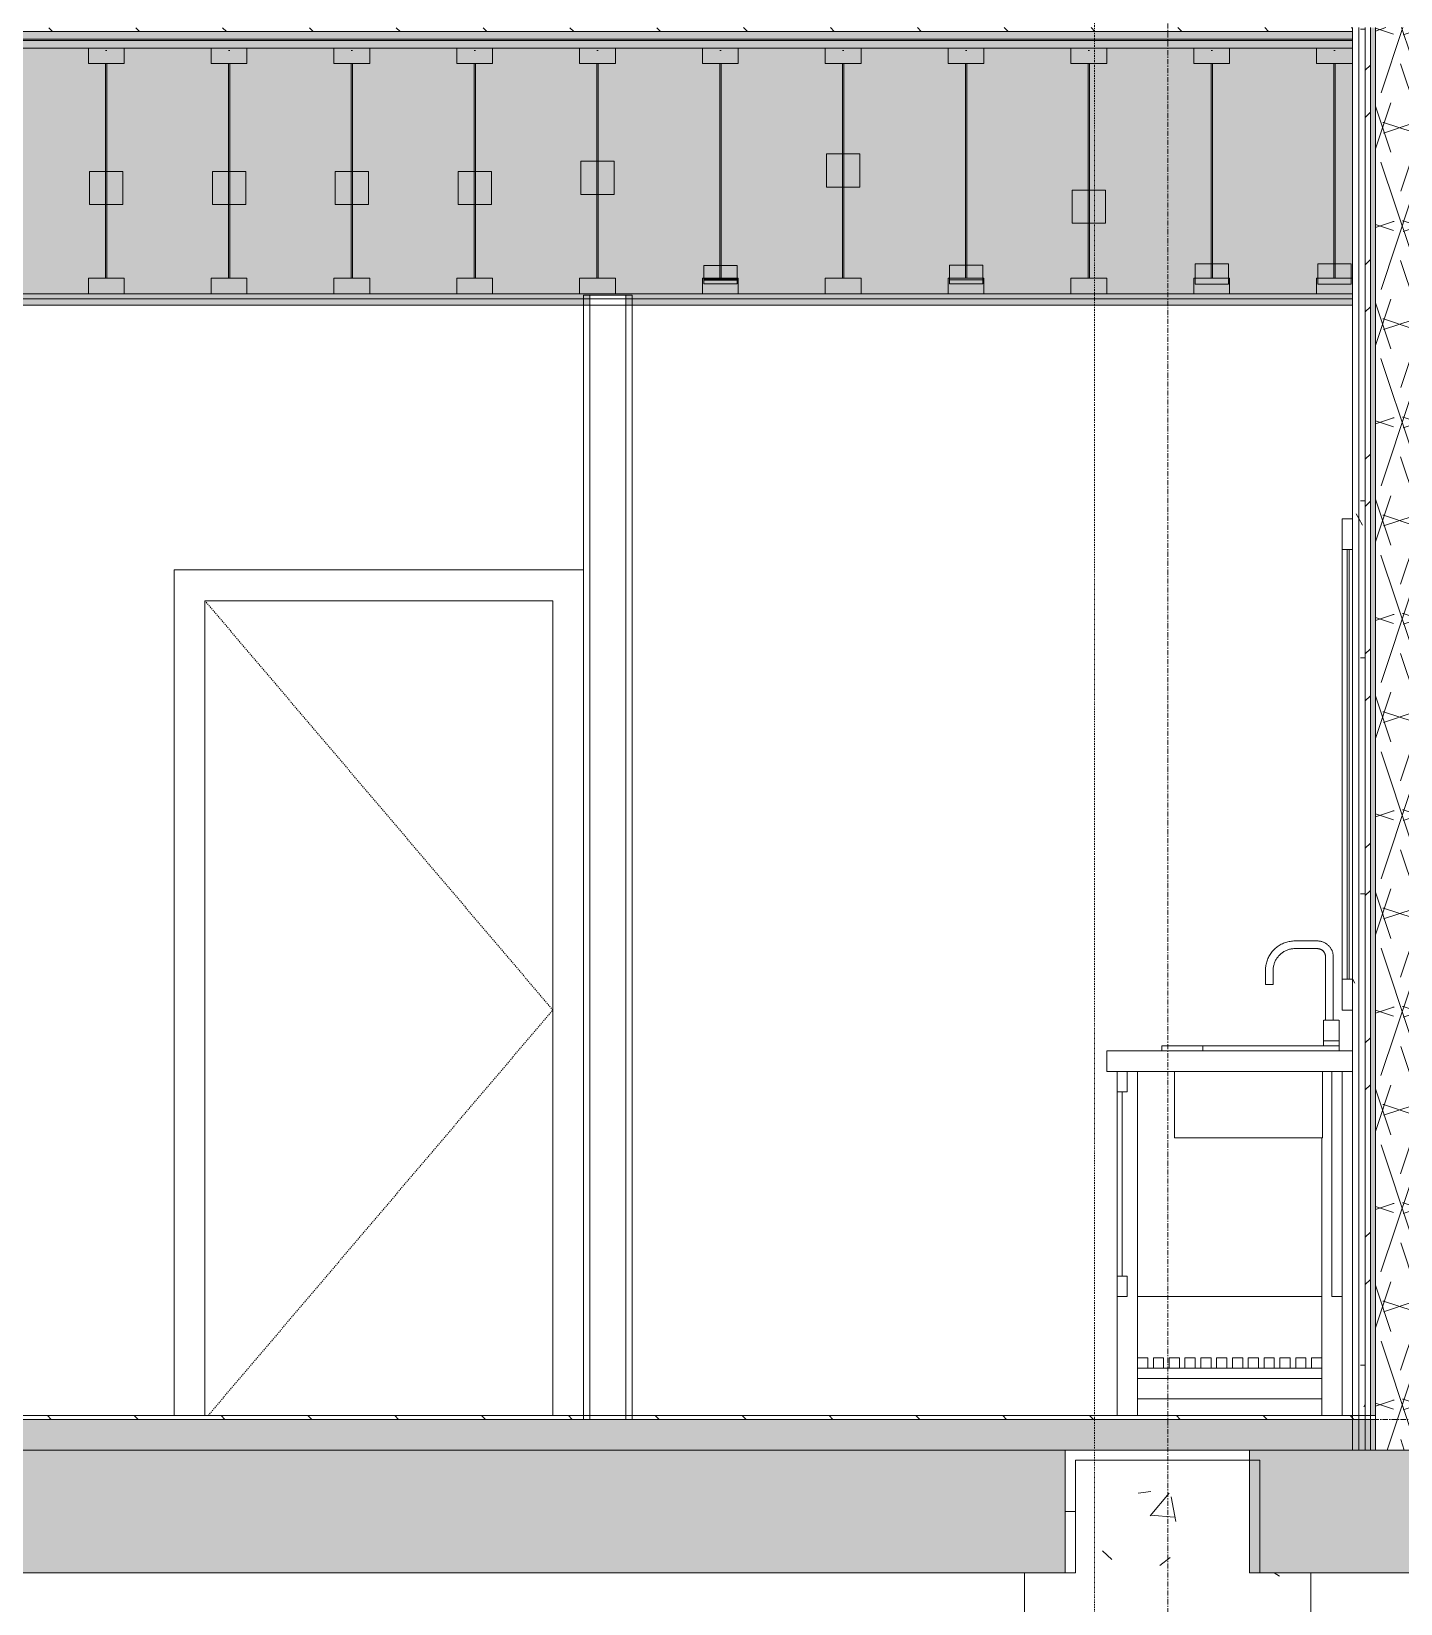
# Model space of a CAD drawing. Header units: inches. Extents: x 9661 to 16490, y -393 to 647.
# Drawn here: x 13349.4 to 13483.1, y -18 to 135.6 of the extents above; entities that cross this region are included whole.
import ezdxf

# ---------------------------------------------------------------- set-up
doc = ezdxf.new("R2010")
doc.units = ezdxf.units.IN
doc.header["$MEASUREMENT"] = 0
for name, pattern in [('Dash 1_16_', [0.125, 0.0625, -0.0625]), ('Dash Dot 3_16_', [0.3125, 0.1875, -0.0625, 0, -0.0625]), ('Grid Line 1_2_', [0.875, 0.5, -0.125, 0.125, -0.125])]:
    doc.linetypes.add(name, pattern=pattern)
for name, color, linetype, lineweight in [('0-3', 55, 'Continuous', 9), ('0-4', 90, 'Continuous', 5), ('0-5', 213, 'Continuous', 70), ('A-ANNO-SYMB-1', 150, 'Dash Dot 3_16_', 9), ('A-CLNG-2', 251, 'Continuous', 5), ('A-CLNG-3', 13, 'Continuous', 9), ('A-CLNG-PATT-1', 45, 'Continuous', 9), ('A-DOOR-2', 253, 'Dash 1_16_', 9), ('A-DOOR-FRAM-1', 253, 'Continuous', 9), ('A-FLOR-2', 8, 'Continuous', 5), ('A-FLOR-4', 55, 'Continuous', 9), ('A-FLOR-9', 192, 'Continuous', 9), ('A-FLOR-LEVL-1', 51, 'Grid Line 1_2_', 9), ('A-FLOR-MCUT-2', 51, 'Continuous', 9), ('A-FLOR-PATT-1', 45, 'Continuous', 9), ('A-WALL-2', 253, 'Continuous', 9), ('A-WALL-3', 53, 'Continuous', 13), ('A-WALL-6', 7, 'Continuous', 9), ('A-WALL-PATT-2', 45, 'Continuous', 9), ('I-WALL-3', 7, 'Continuous', 9), ('I-WALL-4', 8, 'Continuous', 5), ('P-SANR-FIXT-2', 9, 'Continuous', 9), ('Q-CASE-1', 9, 'Continuous', 9), ('Q-CASE-2', 253, 'Continuous', 9), ('S-BEAM-1', 45, 'Continuous', 9), ('S-BEAM-2', 7, 'Continuous', 9), ('S-BEAM-3', 55, 'Continuous', 9), ('S-BEAM-4', 10, 'Continuous', 9), ('S-GRID-1', 1, 'Grid Line 1_2_', 9)]:
    doc.layers.add(name, color=color, linetype=linetype, lineweight=lineweight)
pattern_1 = [(0, (3257.106, 59.024), (30.72, 7.68), [1.267, -21.773, 1.267, -21.773, -122.88]), (0, (3257.106, 59.024), (30.72, 7.68), [-46.08, 1.267, -44.813, 1.267, -21.773, -53.76]), (0, (3257.106, 59.024), (30.72, 7.68), [-115.2, 1.267, -14.093, 1.267, -37.133]), (120, (3268.626, 62.864), (-22.011075, 22.7643), [1.267, -21.773, 1.267, -21.773, -122.88]), (120, (3268.626, 62.864), (-22.011075, 22.7643), [-46.08, 1.267, -44.813, 1.267, -21.773, -53.76]), (120, (3268.626, 62.864), (-22.011075, 22.7643), [-115.2, 1.267, -14.093, 1.267, -37.133]), (240, (3272.466, 78.224), (-8.708925, -30.4443), [1.267, -21.773, 1.267, -21.773, -122.88]), (240, (3272.466, 78.224), (-8.708925, -30.4443), [-46.08, 1.267, -44.813, 1.267, -21.773, -53.76]), (240, (3272.466, 78.224), (-8.708925, -30.4443), [-115.2, 1.267, -14.093, 1.267, -37.133])]
pattern_2 = [(135, (14217.158, 59.024), (-4.24264, -4.24264), [])]
pattern_3 = [(0, (14217.1578, 59.024), (15.36, 3.84), [1.267, -10.253, 1.267, -10.253, -61.44]), (0, (14217.1578, 59.024), (15.36, 3.84), [-23.04, 1.267, -21.773, 1.267, -10.253, -26.88]), (0, (14217.1578, 59.024), (15.36, 3.84), [-57.6, 1.267, -6.413, 1.267, -17.933]), (120, (14222.9178, 60.944), (-11.005538, 11.38215), [1.267, -10.253, 1.267, -10.253, -61.44]), (120, (14222.9178, 60.944), (-11.005538, 11.38215), [-23.04, 1.267, -21.773, 1.267, -10.253, -26.88]), (120, (14222.9178, 60.944), (-11.005538, 11.38215), [-57.6, 1.267, -6.413, 1.267, -17.933]), (240, (14224.8378, 68.624), (-4.354462, -15.22215), [1.267, -10.253, 1.267, -10.253, -61.44]), (240, (14224.8378, 68.624), (-4.354462, -15.22215), [-23.04, 1.267, -21.773, 1.267, -10.253, -26.88]), (240, (14224.8378, 68.624), (-4.354462, -15.22215), [-57.6, 1.267, -6.413, 1.267, -17.933])]

# ---------------------------------------------------------------- blocks, each defined once
blk = doc.blocks.new('SWING - SINGLE - FLUSH - SWING - FLUSH - 2-10 x 6-8 - PRIVACY-3983853-BUILDING SECTION - NORTH_SOUTH - LOOKING WEST')
at = {"layer": 'A-DOOR-2'}
for p in [(2406.25, 80), (2406.57, 0.37)]:
    blk.add_line(p, (2440.25, 40), dxfattribs=at)
at = {"layer": 'A-DOOR-FRAM-1'}
for p, q in [((2403.25, 83), (2403.25, 0.37)), ((2443.25, 83), (2403.25, 83)), ((2406.25, 0.37), (2406.25, 80)), ((2406.25, 80), (2440.25, 80)), ((2440.25, 80), (2440.25, 0.37))]:
    blk.add_line(p, q, dxfattribs=at)
blk = doc.blocks.new('Bath Vanity - Bath Vanity 60_-3668790-BUILDING SECTION - NORTH_SOUTH - LOOKING WEST')
at = {"layer": 'Q-CASE-1'}
for p, q in [((2497.37, 34), (2497.37, 6)), ((2515.37, 27.5), (2515.37, 6)), ((2495.37, 12), (2495.37, 0.37)), ((2515.37, 12), (2497.37, 12)), ((2517.37, 12), (2517.37, 0.37)), ((2497.37, 4), (2497.37, 5)), ((2497.37, 5), (2497.37, 0.37)), ((2498.37, 5), (2498.92, 5)), ((2499.92, 5), (2500.46, 5)), ((2501.46, 5), (2502.01, 5)), ((2503.01, 5), (2503.56, 5)), ((2504.56, 5), (2505.1, 5)), ((2506.1, 5), (2506.65, 5)), ((2507.65, 5), (2508.19, 5)), ((2509.19, 5), (2509.74, 5)), ((2510.74, 5), (2511.28, 5)), ((2512.28, 5), (2512.83, 5)), ((2513.83, 5), (2514.37, 5)), ((2515.37, 5), (2515.37, 4)), ((2515.37, 5), (2515.37, 0.37)), ((2497.37, 4), (2515.37, 4)), ((2497.37, 2), (2515.37, 2))]:
    blk.add_line(p, q, dxfattribs=at)
at = {"layer": 'Q-CASE-2'}
for p, q in [((2518.37, 36), (2494.37, 36)), ((2494.37, 36), (2494.37, 34)), ((2518.37, 34), (2518.37, 36)), ((2494.37, 34), (2518.37, 34)), ((2496.37, 34), (2495.37, 34)), ((2495.37, 34), (2495.37, 32)), ((2496.37, 32), (2496.37, 34)), ((2517.37, 34), (2516.37, 34)), ((2516.37, 34), (2516.37, 12)), ((2517.37, 12), (2517.37, 34)), ((2495.87, 32), (2495.37, 32)), ((2495.37, 32), (2495.37, 14)), ((2495.37, 32), (2496.37, 32)), ((2495.87, 14), (2495.87, 32)), ((2495.37, 14), (2495.87, 14)), ((2496.37, 14), (2495.37, 14)), ((2495.37, 14), (2495.37, 12)), ((2496.37, 12), (2496.37, 14)), ((2495.37, 12), (2496.37, 12)), ((2516.37, 12), (2517.37, 12)), ((2498.37, 6), (2497.37, 6)), ((2497.37, 6), (2497.37, 5)), ((2497.37, 5), (2498.37, 5)), ((2498.37, 5), (2498.37, 6)), ((2499.92, 6), (2498.92, 6)), ((2498.92, 6), (2498.92, 5)), ((2498.92, 5), (2499.92, 5)), ((2499.92, 5), (2499.92, 6)), ((2501.46, 6), (2500.46, 6)), ((2500.46, 6), (2500.46, 5)), ((2500.46, 5), (2501.46, 5)), ((2501.46, 5), (2501.46, 6)), ((2503.01, 6), (2502.01, 6)), ((2502.01, 6), (2502.01, 5)), ((2502.01, 5), (2503.01, 5)), ((2503.01, 5), (2503.01, 6)), ((2504.56, 6), (2503.56, 6)), ((2503.56, 6), (2503.56, 5)), ((2503.56, 5), (2504.56, 5)), ((2504.56, 5), (2504.56, 6)), ((2506.1, 6), (2505.1, 6)), ((2505.1, 6), (2505.1, 5)), ((2505.1, 5), (2506.1, 5)), ((2506.1, 5), (2506.1, 6)), ((2507.65, 6), (2506.65, 6)), ((2506.65, 6), (2506.65, 5)), ((2506.65, 5), (2507.65, 5)), ((2507.65, 5), (2507.65, 6)), ((2509.19, 6), (2508.19, 6)), ((2508.19, 6), (2508.19, 5)), ((2508.19, 5), (2509.19, 5)), ((2509.19, 5), (2509.19, 6)), ((2510.74, 6), (2509.74, 6)), ((2509.74, 6), (2509.74, 5)), ((2509.74, 5), (2510.74, 5)), ((2510.74, 5), (2510.74, 6)), ((2512.28, 6), (2511.28, 6)), ((2511.28, 6), (2511.28, 5)), ((2511.28, 5), (2512.28, 5)), ((2512.28, 5), (2512.28, 6)), ((2513.83, 6), (2512.83, 6)), ((2512.83, 6), (2512.83, 5)), ((2512.83, 5), (2513.83, 5)), ((2513.83, 5), (2513.83, 6)), ((2515.37, 6), (2514.37, 6)), ((2514.37, 6), (2514.37, 5)), ((2514.37, 5), (2515.37, 5)), ((2515.37, 5), (2515.37, 6))]:
    blk.add_line(p, q, dxfattribs=at)
blk = doc.blocks.new('BATHROOM MIRROR - BATHROOM MIRROR  60_-3802719-BUILDING SECTION - NORTH_SOUTH - LOOKING WEST')
at = {"layer": 'Q-CASE-1'}
blk.add_line((2517.37, 43), (2517.37, 85), dxfattribs=at)
at = {"layer": 'Q-CASE-2'}
for p, q in [((2517.37, 88), (2517.37, 85)), ((2518.37, 88), (2517.37, 88)), ((2518.37, 85), (2518.37, 88)), ((2517.37, 85), (2518.37, 85)), ((2517.85, 85), (2517.85, 43)), ((2518.04, 85), (2517.85, 85)), ((2518.04, 43), (2518.04, 85)), ((2518.04, 85), (2518.04, 43)), ((2518.37, 85), (2518.04, 85)), ((2518.37, 43), (2518.37, 85)), ((2517.37, 43), (2517.37, 40)), ((2518.37, 43), (2517.37, 43)), ((2517.85, 43), (2518.04, 43)), ((2518.04, 43), (2518.37, 43)), ((2518.37, 40), (2518.37, 43)), ((2517.37, 40), (2518.37, 40))]:
    blk.add_line(p, q, dxfattribs=at)
blk = doc.blocks.new('CTR - 1st Phase - Unit Layouts_rvt-2-BUILDING SECTION - NORTH_SOUTH - LOOKING WEST')
at = {"layer": 'A-WALL-2'}
for p, q in [((2448, 109.87), (2443.25, 109.87)), ((2443.25, 109.87), (2443.25, 0)), ((2448, 0), (2448, 109.87)), ((2443.25, 0), (2448, 0))]:
    blk.add_line(p, q, dxfattribs=at)
at = {"layer": 'A-WALL-3'}
for p, q in [((2443.87, 109.87), (2443.87, 0)), ((2447.37, 109.87), (2447.37, 0))]:
    blk.add_line(p, q, dxfattribs=at)
at = {"layer": 'P-SANR-FIXT-2'}
for p, q in [((2514.94, 46.75), (2512.75, 46.75)), ((2512.75, 46), (2514.94, 46)), ((2515.75, 45.19), (2515.75, 39)), ((2516.5, 39), (2516.5, 45.19)), ((2509.87, 43.87), (2509.87, 42.5)), ((2510.62, 42.5), (2510.62, 43.87)), ((2510.62, 42.5), (2509.87, 42.5)), ((2515.56, 39), (2515.56, 36.99)), ((2515.56, 39), (2515.56, 36.99)), ((2515.58, 39), (2515.58, 39)), ((2515.58, 39), (2516.31, 39)), ((2516.31, 39), (2517.04, 39)), ((2517.04, 39), (2517.04, 39)), ((2517.06, 36.99), (2517.06, 39)), ((2517.06, 36.99), (2517.06, 39)), ((2515.56, 36.99), (2515.56, 36.5)), ((2515.56, 36.99), (2517.06, 36.99)), ((2517.06, 36.5), (2517.06, 36.99)), ((2499.74, 36.5), (2503.74, 36.5)), ((2499.74, 36), (2499.74, 36.5)), ((2503.74, 36.5), (2514.56, 36.5)), ((2503.74, 36), (2503.74, 36.5)), ((2514.56, 36.5), (2517.06, 36.5)), ((2517.06, 36), (2517.06, 36.5)), ((2500.99, 34), (2500.99, 27.5)), ((2515.44, 27.5), (2515.44, 34)), ((2503.74, 27.5), (2500.99, 27.5)), ((2512.69, 27.5), (2503.74, 27.5)), ((2512.69, 27.5), (2515.44, 27.5))]:
    blk.add_line(p, q, dxfattribs=at)
at = {"layer": 'P-SANR-FIXT-2', "flags": 128}
for points in [[(2512.75, 46.75), (2512.63, 46.75), (2512.52, 46.74), (2512.41, 46.73), (2512.29, 46.71), (2512.18, 46.69), (2512.07, 46.67), (2511.96, 46.64), (2511.85, 46.6), (2511.74, 46.57), (2511.63, 46.52), (2511.53, 46.48), (2511.42, 46.43), (2511.32, 46.37), (2511.22, 46.31), (2511.13, 46.25), (2511.03, 46.18), (2510.94, 46.11), (2510.85, 46.04), (2510.77, 45.96), (2510.69, 45.88), (2510.61, 45.79), (2510.53, 45.71), (2510.46, 45.62), (2510.39, 45.52), (2510.33, 45.43), (2510.27, 45.33), (2510.21, 45.23), (2510.16, 45.13), (2510.11, 45.02), (2510.07, 44.92), (2510.03, 44.81), (2510, 44.7), (2509.96, 44.59), (2509.94, 44.48), (2509.92, 44.36), (2509.9, 44.25), (2509.89, 44.14), (2509.88, 44.02), (2509.87, 43.91), (2509.87, 43.87)], [(2516.5, 45.19), (2516.5, 45.25), (2516.49, 45.31), (2516.49, 45.37), (2516.48, 45.44), (2516.47, 45.5), (2516.46, 45.56), (2516.44, 45.62), (2516.42, 45.68), (2516.4, 45.74), (2516.38, 45.8), (2516.35, 45.85), (2516.32, 45.91), (2516.29, 45.96), (2516.26, 46.02), (2516.23, 46.07), (2516.19, 46.12), (2516.15, 46.17), (2516.11, 46.22), (2516.07, 46.26), (2516.03, 46.31), (2515.98, 46.35), (2515.93, 46.39), (2515.88, 46.43), (2515.83, 46.47), (2515.78, 46.5), (2515.73, 46.54), (2515.67, 46.57), (2515.62, 46.59), (2515.56, 46.62), (2515.5, 46.64), (2515.44, 46.67), (2515.39, 46.68), (2515.33, 46.7), (2515.26, 46.72), (2515.2, 46.73), (2515.14, 46.74), (2515.08, 46.74), (2515.02, 46.75), (2514.95, 46.75), (2514.94, 46.75)], [(2510.62, 43.87), (2510.63, 43.96), (2510.63, 44.04), (2510.64, 44.13), (2510.65, 44.21), (2510.67, 44.3), (2510.69, 44.38), (2510.71, 44.46), (2510.73, 44.54), (2510.76, 44.62), (2510.79, 44.7), (2510.83, 44.78), (2510.86, 44.86), (2510.91, 44.93), (2510.95, 45), (2511, 45.07), (2511.05, 45.14), (2511.1, 45.21), (2511.15, 45.28), (2511.21, 45.34), (2511.27, 45.4), (2511.33, 45.46), (2511.4, 45.51), (2511.46, 45.57), (2511.53, 45.62), (2511.6, 45.66), (2511.67, 45.71), (2511.75, 45.75), (2511.82, 45.79), (2511.9, 45.82), (2511.98, 45.86), (2512.06, 45.88), (2512.14, 45.91), (2512.22, 45.93), (2512.31, 45.95), (2512.39, 45.97), (2512.47, 45.98), (2512.56, 45.99), (2512.64, 46), (2512.73, 46), (2512.75, 46)], [(2514.94, 46), (2514.97, 46), (2515, 46), (2515.03, 45.99), (2515.07, 45.99), (2515.1, 45.98), (2515.13, 45.98), (2515.16, 45.97), (2515.19, 45.96), (2515.22, 45.95), (2515.25, 45.94), (2515.28, 45.92), (2515.31, 45.91), (2515.34, 45.89), (2515.37, 45.88), (2515.4, 45.86), (2515.42, 45.84), (2515.45, 45.82), (2515.47, 45.8), (2515.5, 45.78), (2515.52, 45.75), (2515.54, 45.73), (2515.56, 45.71), (2515.58, 45.68), (2515.6, 45.65), (2515.62, 45.63), (2515.64, 45.6), (2515.65, 45.57), (2515.67, 45.54), (2515.68, 45.51), (2515.69, 45.48), (2515.71, 45.45), (2515.72, 45.42), (2515.72, 45.39), (2515.73, 45.36), (2515.74, 45.33), (2515.74, 45.29), (2515.75, 45.26), (2515.75, 45.23), (2515.75, 45.2), (2515.75, 45.19)]]:
    blk.add_lwpolyline(points, dxfattribs=at)
at = {"layer": '0-5'}
for name in ['BATHROOM MIRROR - BATHROOM MIRROR  60_-3802719-BUILDING SECTION - NORTH_SOUTH - LOOKING WEST', 'SWING - SINGLE - FLUSH - SWING - FLUSH - 2-10 x 6-8 - PRIVACY-3983853-BUILDING SECTION - NORTH_SOUTH - LOOKING WEST', 'Bath Vanity - Bath Vanity 60_-3668790-BUILDING SECTION - NORTH_SOUTH - LOOKING WEST']:
    blk.add_blockref(name, (0, 0), dxfattribs=at)
blk = doc.blocks.new('CTR - 1st Phase -Stairs _ Elevators_rvt-2-BUILDING SECTION - NORTH_SOUTH - LOOKING WEST')
at = {"layer": 'A-WALL-PATT-2'}
h = blk.add_hatch(dxfattribs=at)
h.set_pattern_fill('FP_41', color=256, style=0, pattern_type=2)
h.set_pattern_definition(pattern_1)
h.paths.add_polyline_path([(2518.51, 0.37), (2519, 0.37), (2519, 136), (2518.37, 136), (2518.37, 0.37)], flags=0)
h = blk.add_hatch(dxfattribs=at)
h.set_pattern_fill('FP_41', color=256, style=0, pattern_type=2)
h.set_pattern_definition(pattern_1)
h.paths.add_polyline_path([(2519.62, 0.37), (2519.62, 136), (2519, 136), (2519, 0.37)], flags=0)
h = blk.add_hatch(dxfattribs=at)
h.set_pattern_fill('FP_61', color=256, style=0, pattern_type=2)
h.set_pattern_definition([(45, (3257.106, 59.024), (-9.50352, 9.50352), []), (45, (3257.106, 73.424), (-9.50352, 9.50352), [])])
h.paths.add_polyline_path([(2520.12, 0.37), (2520.12, 136), (2519.62, 136), (2519.62, 0.37)], flags=0)
h = blk.add_hatch(dxfattribs=at)
h.set_pattern_fill('FP_37', color=256, style=0, pattern_type=2)
h.set_pattern_definition([(161.57, (3257.586, 59.504), (-3.8399538, -1.54e-05), [0, -27.322, 3.034, 0]), (18.43, (3256.626, 59.504), (-3.8399538, 1.54e-05), [0, -27.322, 3.034, 0]), (108.43, (3257.586, 59.504), (1.919622, -9.6005246), [9.106, -21.25]), (71.57, (3256.626, 59.504), (1.919622, 9.6005246), [9.106, -21.25])])
h.paths.add_polyline_path([(2520.62, -3), (2526.12, -3), (2526.12, 136), (2520.62, 136), (2520.62, -2.89)], flags=0)
at = {"layer": 'I-WALL-4'}
blk.add_hatch(color=256, dxfattribs=at).paths.add_polyline_path([(2520.62, 0.37), (2520.62, 136), (2520.12, 136), (2520.12, 0.37)], flags=0)
at = {"layer": 'A-WALL-6'}
for p, q in [((2519, -3), (2519, 136)), ((2519.62, -3), (2519.62, 136)), ((2520.12, -3), (2520.12, 136)), ((2520.62, -3), (2520.62, 136))]:
    blk.add_line(p, q, dxfattribs=at)
at = {"layer": 'I-WALL-3'}
for p, q in [((2518.37, 136), (2518.37, -3)), ((2518.37, -3), (2527.87, -3))]:
    blk.add_line(p, q, dxfattribs=at)
blk = doc.blocks.new('034100 - Precast Structural Concrete - Solid Plank - 12_-1871119-BUILDING SECTION - NORTH_SOUTH - LOOKING WEST')
at = {"layer": 'S-BEAM-4'}
blk.add_hatch(color=256, dxfattribs=at).paths.add_polyline_path([(2647.51, -15), (2818.32, -15), (2818.32, -3), (2508.32, -3), (2508.32, -15), (2642.55, -15)], flags=0)
at = {"layer": 'S-BEAM-2'}
for p, q in [((2818.32, -3), (2508.32, -3)), ((2508.32, -3), (2508.32, -15)), ((2508.32, -15), (2818.32, -15))]:
    blk.add_line(p, q, dxfattribs=at)
blk = doc.blocks.new('034100 - Precast Structural Concrete - Solid Plank - 12_-1871107-BUILDING SECTION - NORTH_SOUTH - LOOKING WEST')
at = {"layer": 'S-BEAM-4'}
blk.add_hatch(color=256, dxfattribs=at).paths.add_polyline_path([(2965.92, -15), (3144.32, -15), (3144.32, -3), (2837.32, -3), (2837.32, -15), (2939.77, -15)], flags=0)
at = {"layer": 'S-BEAM-2'}
for p, q in [((3144.32, -3), (2837.32, -3)), ((3144.32, -15), (3144.32, -3)), ((2837.32, -15), (3144.32, -15))]:
    blk.add_line(p, q, dxfattribs=at)
blk = doc.blocks.new('034100 - Precast Structural Concrete - Inverted Tee - IT 28IT31 _11_F _ 11_B SHELF_-1925200-BUILDING SECTION - NORTH_SOUTH - LOOKING WEST')
at = {"layer": 'S-BEAM-1'}
h = blk.add_hatch(dxfattribs=at)
h.set_pattern_fill('FP_59', color=256, style=0, pattern_type=2)
h.set_pattern_definition([(50, (3257.106, 59.024), (27.5427, -2.4099), [2.88, -31.68]), (355, (3257.106, 59.024), (-5.3278, 28.8843), [2.304, -25.344]), (100.451, (3259.402, 58.823), (22.2153, 26.4739), [2.448, -26.924]), (46.184, (3257.106, 66.704), (40.9819, -6.3564), [4.32, -47.52]), (96.636, (3260.522, 66.175), (35.8907, 37.4062), [3.671, -40.386]), (351.184, (3257.106, 66.704), (35.891, 37.4062), [3.456, -38.016]), (21, (3260.946, 64.784), (22.92104, -15.4607), [2.88, -31.68]), (326, (3260.946, 64.784), (9.3435, 27.8457), [2.304, -25.344]), (71.451, (3262.856, 63.496), (32.2648, 12.3844), [2.448, -26.924]), (37.5, (3257.106, 59.024), (0.46686, 12.78271), [1.267, -23.77, 1.267, -24.461, -25.44]), (37.5, (3257.106, 59.024), (0.46686, 12.78271), [-50.765, 1.267, -24.173]), (7.5, (3257.106, 59.024), (10.1016, 15.1451), [1.267, -13.402, 1.267, -23.194, -9.696]), (7.5, (3257.106, 59.024), (10.1016, 15.1451), [-39.13, 1.267, -8.429]), (327.5, (3248.543, 59.024), (20.49916, -0.86578), [1.267, -8.333, 1.267, -28.685, -39.744]), (327.5, (3248.543, 59.024), (20.49916, -0.86578), [-39.552, 1.267, -38.477]), (317.5, (3244.703, 59.024), (22.3948, 3.8443), [1.267, -11.213, 1.267, -18.624, -28.224]), (317.5, (3244.703, 59.024), (22.3948, 3.8443), [-32.371, 1.267, -26.957])])
h.paths.add_polyline_path([(2513.54, -35), (2514.32, -34.21), (2514.32, -15), (2508.32, -15), (2508.32, -4), (2491.32, -4), (2491.32, -15), (2486.32, -15), (2486.32, -34.21), (2487.11, -35), (2511.54, -35)], flags=0)
at = {"layer": 'S-BEAM-2'}
for p, q in [((2509.32, -4), (2491.32, -4)), ((2491.32, -4), (2491.32, -15)), ((2509.32, -15), (2509.32, -4)), ((2491.32, -15), (2486.32, -15)), ((2486.32, -15), (2486.32, -34.21)), ((2514.32, -15), (2509.32, -15)), ((2514.32, -34.21), (2514.32, -15)), ((2486.32, -34.21), (2487.11, -35)), ((2487.11, -35), (2513.54, -35)), ((2513.54, -35), (2514.32, -34.21))]:
    blk.add_line(p, q, dxfattribs=at)
blk = doc.blocks.new('TRUSS - 24_-2435132-BUILDING SECTION - NORTH_SOUTH - LOOKING WEST')
at = {"layer": 'S-BEAM-2'}
for p, q in [((2154.87, 134), (2154.87, 132.5)), ((2158.37, 134), (2154.87, 134)), ((2158.37, 132.5), (2158.37, 134)), ((2154.87, 132.5), (2158.37, 132.5)), ((2158.25, 121.95), (2155, 121.95)), ((2155, 121.95), (2155, 118.7)), ((2158.25, 118.7), (2158.25, 121.95)), ((2155, 118.7), (2158.25, 118.7)), ((2154.87, 111.5), (2154.87, 110)), ((2158.37, 111.5), (2154.87, 111.5)), ((2158.37, 110), (2158.37, 111.5)), ((2154.87, 110), (2158.37, 110))]:
    blk.add_line(p, q, dxfattribs=at)
at = {"layer": 'S-BEAM-3'}
for p, q in [((2156.69, 133.75), (2156.56, 133.75)), ((2156.56, 132.5), (2156.56, 111.5)), ((2156.69, 111.5), (2156.69, 132.5))]:
    blk.add_line(p, q, dxfattribs=at)
blk = doc.blocks.new('TRUSS - 24_-2435928-BUILDING SECTION - NORTH_SOUTH - LOOKING WEST')
at = {"layer": 'S-BEAM-2'}
for p, q in [((2442.87, 134), (2442.87, 132.5)), ((2446.37, 134), (2442.87, 134)), ((2446.37, 132.5), (2446.37, 134)), ((2442.87, 132.5), (2446.37, 132.5)), ((2446.25, 122.95), (2443, 122.95)), ((2443, 122.95), (2443, 119.7)), ((2446.25, 119.7), (2446.25, 122.95)), ((2443, 119.7), (2446.25, 119.7)), ((2442.87, 111.5), (2442.87, 110)), ((2446.37, 111.5), (2442.87, 111.5)), ((2446.37, 110), (2446.37, 111.5)), ((2442.87, 110), (2446.37, 110))]:
    blk.add_line(p, q, dxfattribs=at)
at = {"layer": 'S-BEAM-3'}
for p, q in [((2444.69, 133.75), (2444.56, 133.75)), ((2444.56, 132.5), (2444.56, 111.5)), ((2444.69, 111.5), (2444.69, 132.5))]:
    blk.add_line(p, q, dxfattribs=at)
blk = doc.blocks.new('TRUSS - 24_-2435970-BUILDING SECTION - NORTH_SOUTH - LOOKING WEST')
at = {"layer": 'S-BEAM-2'}
for p, q in [((2454.87, 134), (2454.87, 132.5)), ((2458.37, 134), (2454.87, 134)), ((2458.37, 132.5), (2458.37, 134)), ((2454.87, 132.5), (2458.37, 132.5)), ((2458.25, 112.75), (2455, 112.75)), ((2455, 112.75), (2455, 110.97)), ((2458.25, 110.97), (2458.25, 112.75)), ((2454.87, 111.5), (2454.87, 110)), ((2458.37, 111.5), (2454.87, 111.5)), ((2458.25, 111.41), (2455, 111.41)), ((2455, 111.41), (2455, 111.33)), ((2455, 111.33), (2458.25, 111.33)), ((2455, 110.97), (2458.25, 110.97)), ((2458.25, 111.33), (2458.25, 111.41)), ((2458.37, 110), (2458.37, 111.5)), ((2454.87, 110), (2458.37, 110))]:
    blk.add_line(p, q, dxfattribs=at)
at = {"layer": 'S-BEAM-3'}
for p, q in [((2456.69, 133.75), (2456.56, 133.75)), ((2456.56, 132.5), (2456.56, 111.5)), ((2456.69, 111.5), (2456.69, 132.5))]:
    blk.add_line(p, q, dxfattribs=at)
blk = doc.blocks.new('TRUSS - 24_-2436012-BUILDING SECTION - NORTH_SOUTH - LOOKING WEST')
at = {"layer": 'S-BEAM-2'}
for p, q in [((2466.87, 134), (2466.87, 132.5)), ((2470.37, 134), (2466.87, 134)), ((2470.37, 132.5), (2470.37, 134)), ((2466.87, 132.5), (2470.37, 132.5)), ((2470.25, 123.67), (2467, 123.67)), ((2467, 123.67), (2467, 120.41)), ((2470.25, 120.41), (2470.25, 123.67)), ((2467, 120.41), (2470.25, 120.41)), ((2466.87, 111.5), (2466.87, 110)), ((2470.37, 111.5), (2466.87, 111.5)), ((2470.37, 110), (2470.37, 111.5)), ((2466.87, 110), (2470.37, 110))]:
    blk.add_line(p, q, dxfattribs=at)
at = {"layer": 'S-BEAM-3'}
for p, q in [((2468.69, 133.75), (2468.56, 133.75)), ((2468.56, 132.5), (2468.56, 111.5)), ((2468.69, 111.5), (2468.69, 132.5))]:
    blk.add_line(p, q, dxfattribs=at)
blk = doc.blocks.new('TRUSS - 24_-2436052-BUILDING SECTION - NORTH_SOUTH - LOOKING WEST')
at = {"layer": 'S-BEAM-2'}
for p, q in [((2478.87, 134), (2478.87, 132.5)), ((2482.37, 134), (2478.87, 134)), ((2482.37, 132.5), (2482.37, 134)), ((2478.87, 132.5), (2482.37, 132.5)), ((2482.25, 112.8), (2479, 112.8)), ((2479, 112.8), (2479, 111.35)), ((2482.25, 111.35), (2482.25, 112.8)), ((2478.87, 111.5), (2478.87, 110)), ((2482.37, 111.5), (2478.87, 111.5)), ((2479, 111.35), (2479, 110.95)), ((2479, 110.95), (2482.25, 110.95)), ((2482.25, 110.95), (2482.25, 111.35)), ((2482.37, 110), (2482.37, 111.5)), ((2478.87, 110), (2482.37, 110))]:
    blk.add_line(p, q, dxfattribs=at)
at = {"layer": 'S-BEAM-3'}
for p, q in [((2480.69, 133.75), (2480.56, 133.75)), ((2480.56, 132.5), (2480.56, 111.5)), ((2480.69, 111.5), (2480.69, 132.5)), ((2482.25, 111.35), (2479, 111.35))]:
    blk.add_line(p, q, dxfattribs=at)
blk = doc.blocks.new('TRUSS - 24_-2436092-BUILDING SECTION - NORTH_SOUTH - LOOKING WEST')
at = {"layer": 'S-BEAM-2'}
for p, q in [((2490.87, 134), (2490.87, 132.5)), ((2494.37, 134), (2490.87, 134)), ((2494.37, 132.5), (2494.37, 134)), ((2490.87, 132.5), (2494.37, 132.5)), ((2494.25, 120.13), (2491, 120.13)), ((2491, 120.13), (2491, 116.88)), ((2494.25, 116.88), (2494.25, 120.13)), ((2491, 116.88), (2494.25, 116.88)), ((2490.87, 111.5), (2490.87, 110)), ((2494.37, 111.5), (2490.87, 111.5)), ((2494.37, 110), (2494.37, 111.5)), ((2490.87, 110), (2494.37, 110))]:
    blk.add_line(p, q, dxfattribs=at)
at = {"layer": 'S-BEAM-3'}
for p, q in [((2492.69, 133.75), (2492.56, 133.75)), ((2492.56, 132.5), (2492.56, 111.5)), ((2492.69, 111.5), (2492.69, 132.5))]:
    blk.add_line(p, q, dxfattribs=at)
blk = doc.blocks.new('TRUSS - 24_-2436132-BUILDING SECTION - NORTH_SOUTH - LOOKING WEST')
at = {"layer": 'S-BEAM-2'}
for p, q in [((2502.87, 134), (2502.87, 132.5)), ((2506.37, 134), (2502.87, 134)), ((2506.37, 132.5), (2506.37, 134)), ((2502.87, 132.5), (2506.37, 132.5)), ((2506.25, 112.93), (2503, 112.93)), ((2503, 112.93), (2503, 110.92)), ((2506.25, 110.92), (2506.25, 112.93)), ((2502.87, 111.5), (2502.87, 110)), ((2506.37, 111.5), (2502.87, 111.5)), ((2503, 110.92), (2506.25, 110.92)), ((2506.37, 110), (2506.37, 111.5)), ((2502.87, 110), (2506.37, 110))]:
    blk.add_line(p, q, dxfattribs=at)
at = {"layer": 'S-BEAM-3'}
for p, q in [((2504.69, 133.75), (2504.56, 133.75)), ((2504.56, 132.5), (2504.56, 111.5)), ((2504.69, 111.5), (2504.69, 132.5))]:
    blk.add_line(p, q, dxfattribs=at)
blk = doc.blocks.new('CTR - 1st Phase - Structure_rvt-2-BUILDING SECTION - NORTH_SOUTH - LOOKING WEST')
at = {"layer": '0-3'}
for name, p in [('TRUSS - 24_-2435132-BUILDING SECTION - NORTH_SOUTH - LOOKING WEST', (240, 0)), ('TRUSS - 24_-2435132-BUILDING SECTION - NORTH_SOUTH - LOOKING WEST', (252, 0)), ('TRUSS - 24_-2435132-BUILDING SECTION - NORTH_SOUTH - LOOKING WEST', (264, 0)), ('TRUSS - 24_-2435132-BUILDING SECTION - NORTH_SOUTH - LOOKING WEST', (276, 0)), ('TRUSS - 24_-2435928-BUILDING SECTION - NORTH_SOUTH - LOOKING WEST', (0, 0)), ('TRUSS - 24_-2435970-BUILDING SECTION - NORTH_SOUTH - LOOKING WEST', (0, 0)), ('TRUSS - 24_-2436012-BUILDING SECTION - NORTH_SOUTH - LOOKING WEST', (0, 0)), ('TRUSS - 24_-2436052-BUILDING SECTION - NORTH_SOUTH - LOOKING WEST', (0, 0)), ('TRUSS - 24_-2436092-BUILDING SECTION - NORTH_SOUTH - LOOKING WEST', (0, 0)), ('TRUSS - 24_-2436132-BUILDING SECTION - NORTH_SOUTH - LOOKING WEST', (0, 0)), ('TRUSS - 24_-2436132-BUILDING SECTION - NORTH_SOUTH - LOOKING WEST', (12, 0)), ('034100 - Precast Structural Concrete - Solid Plank - 12_-1871107-BUILDING SECTION - NORTH_SOUTH - LOOKING WEST', (-654, 0)), ('034100 - Precast Structural Concrete - Solid Plank - 12_-1871119-BUILDING SECTION - NORTH_SOUTH - LOOKING WEST', (0, 0)), ('034100 - Precast Structural Concrete - Inverted Tee - IT 28IT31 _11_F _ 11_B SHELF_-1925200-BUILDING SECTION - NORTH_SOUTH - LOOKING WEST', (0, 0))]:
    blk.add_blockref(name, p, dxfattribs=at)

msp = doc.modelspace()

# ---------------------------------------------------------------- hatches: boundary and pattern name
at = {"layer": 'A-CLNG-2'}
h = msp.add_hatch(color=256, dxfattribs=at)
h.paths.add_polyline_path([(14763.897, 109.5), (14783.8771, 109.5), (14783.8755, 110), (14302.088, 110), (14302.088, 109.5), (14747.1385, 109.5)], flags=0)
h.paths.add_polyline_path([(13064.874, 109.5), (13320.9255, 109.5), (13320.9255, 109.875), (13324.4255, 109.875), (13324.4255, 109.5), (13403.9255, 109.5), (13403.9255, 109.875), (13407.4255, 109.875), (13407.4255, 109.5), (13478.4255, 109.5), (13478.4255, 110), (13064.874, 110), (13064.874, 109.875)], flags=0)
h.paths.add_polyline_path([(14294.659, 109.5), (14296.588, 109.5), (14296.588, 110), (13897.763, 110), (13897.763, 109.5), (14094.1755, 109.5), (14094.1755, 109.875), (14099.6755, 109.875), (14099.6755, 109.5), (14294.5255, 109.5)], flags=0)
h.paths.add_polyline_path([(13673.8005, 109.5), (13892.263, 109.5), (13892.263, 110), (13673.8005, 110), (13673.8005, 109.875)], flags=0)
at = {"layer": 'A-CLNG-PATT-1'}
h = msp.add_hatch(dxfattribs=at)
h.set_pattern_fill('FP_41', color=256, style=0, pattern_type=2)
h.set_pattern_definition([(0, (14217.158, 59.024), (30.72, 7.68), [1.267, -21.773, 1.267, -21.773, -122.88]), (0, (14217.158, 59.024), (30.72, 7.68), [-46.08, 1.267, -44.813, 1.267, -21.773, -53.76]), (0, (14217.158, 59.024), (30.72, 7.68), [-115.2, 1.267, -14.093, 1.267, -37.133]), (120, (14228.678, 62.864), (-22.011075, 22.7643), [1.267, -21.773, 1.267, -21.773, -122.88]), (120, (14228.678, 62.864), (-22.011075, 22.7643), [-46.08, 1.267, -44.813, 1.267, -21.773, -53.76]), (120, (14228.678, 62.864), (-22.011075, 22.7643), [-115.2, 1.267, -14.093, 1.267, -37.133]), (240, (14232.518, 78.224), (-8.708925, -30.4443), [1.267, -21.773, 1.267, -21.773, -122.88]), (240, (14232.518, 78.224), (-8.708925, -30.4443), [-46.08, 1.267, -44.813, 1.267, -21.773, -53.76]), (240, (14232.518, 78.224), (-8.708925, -30.4443), [-115.2, 1.267, -14.093, 1.267, -37.133])])
h.paths.add_polyline_path([(13775.1455, 108.875), (13892.263, 108.875), (13892.263, 109.5), (13673.8005, 109.5), (13673.8005, 108.875), (13771.3629, 108.875)], flags=0)
h.paths.add_polyline_path([(13065.5005, 108.875), (13320.9255, 108.875), (13320.9255, 109.5), (13064.874, 109.5), (13064.874, 108.875)], flags=0)
h.paths.add_polyline_path([(14764.0826, 108.875), (14783.8771, 108.875), (14783.8771, 109.5), (14302.088, 109.5), (14302.088, 108.875), (14763.897, 108.875)], flags=0)
h.paths.add_polyline_path([(13324.4255, 108.875), (13403.9255, 108.875), (13403.9255, 109.5), (13324.4255, 109.5), (13324.4255, 109.2673)], flags=0)
h.paths.add_polyline_path([(14296.588, 108.875), (14296.588, 109.5), (13897.763, 109.5), (13897.763, 108.875), (14294.659, 108.875)], flags=0)
h.paths.add_polyline_path([(13407.4255, 108.875), (13478.4255, 108.875), (13478.4255, 109.5), (13407.4255, 109.5), (13407.4255, 109.3927)], flags=0)
at = {"layer": 'A-FLOR-2'}
h = msp.add_hatch(color=256, dxfattribs=at)
h.paths.add_polyline_path([(13036.2255, 134.75), (13478.4255, 134.75), (13478.4255, 134.875), (13325.0505, 134.875), (13036.2255, 134.875)], flags=0)
h.paths.add_polyline_path([(14818.0255, 134.75), (14818.0255, 134.875), (13673.8005, 134.875), (13673.8005, 134.75), (14814.1725, 134.75)], flags=0)
at = {"layer": 'A-FLOR-PATT-1'}
h = msp.add_hatch(dxfattribs=at)
h.set_pattern_fill('FP_39', color=256, style=0, pattern_type=2)
h.set_pattern_definition(pattern_3)
h.paths.add_polyline_path([(13036.2255, 134.875), (13478.4255, 134.875), (13478.4096, 135.625), (13036.2255, 135.625)], flags=0)
h.paths.add_polyline_path([(13825.421, 134.875), (14818.0255, 134.875), (14818.0255, 135), (14815.9005, 135.0012), (14815.8693, 135), (14811.9005, 135.0033), (14811.9005, 135.625), (13673.8005, 135.625), (13673.8005, 134.875), (13808.6625, 134.875)], flags=0)
h = msp.add_hatch(dxfattribs=at)
h.set_pattern_fill('FP_38', color=256, style=0, pattern_type=2)
h.set_pattern_definition(pattern_2)
h.paths.add_polyline_path([(13252.188, 135.625), (13478.4255, 135.625), (13478.4255, 136), (13036.8505, 135.9592), (13036.8505, 135.625), (13251.4424, 135.625)], flags=0)
h.paths.add_polyline_path([(13674.5945, 135.625), (14811.9005, 135.625), (14811.9005, 136), (13673.8005, 136), (13673.8005, 135.625)], flags=0)
h = msp.add_hatch(dxfattribs=at)
h.set_pattern_fill('FP_37', color=256, style=0, pattern_type=2)
h.set_pattern_definition([(161.57, (14217.6378, 59.504), (-3.8399538, -1.54e-05), [0, -27.322, 3.034, 0]), (18.43, (14216.6778, 59.504), (-3.8399538, 1.54e-05), [0, -27.322, 3.034, 0]), (108.43, (14217.6378, 59.504), (1.919622, -9.6005246), [9.106, -21.25]), (71.57, (14216.6778, 59.504), (1.919622, 9.6005246), [9.106, -21.25])])
h.paths.add_polyline_path([(13473.4925, 110), (13478.4255, 110), (13478.4255, 134), (13030.7255, 134), (13030.7255, 110), (13469.3029, 110)], flags=0)
h.paths.add_polyline_path([(14811.9005, 110), (14818.0255, 110), (14818.0255, 134), (13673.8005, 134), (13673.8005, 110), (14797.414, 110)], flags=0)
h = msp.add_hatch(dxfattribs=at)
h.set_pattern_fill('FP_40', color=256, style=0, pattern_type=2)
h.set_pattern_definition([(0, (14217.158, 59.024), (0, 4.798), []), (315, (14217.1578, 59.024), (4.798427, 0), [6.786, -6.786]), (45, (14217.1578, 59.024), (4.798427, 0), [6.786, -6.786])])
h.paths.add_polyline_path([(14814.1725, 134), (14818.0255, 134), (14818.0255, 134.75), (13673.8005, 134.75), (13673.8005, 134), (14812.4772, 134)], flags=0)
h.paths.add_polyline_path([(13037.7715, 134), (13478.4255, 134), (13478.4255, 134.75), (13036.2255, 134.75), (13036.2255, 134)], flags=0)
h = msp.add_hatch(dxfattribs=at)
h.set_pattern_fill('FP_38', color=256, style=0, pattern_type=2)
h.set_pattern_definition(pattern_2)
h.paths.add_polyline_path([(13778.3255, 0), (13892.263, 0), (13892.263, 0.375), (13672.0505, 0.375), (13672.0505, 0), (13775.9505, 0)], flags=0)
h.paths.add_polyline_path([(14783.2505, 0), (14783.3755, 0), (14783.3755, 0.375), (14653.3859, 0.375), (14450.371, 0.375), (14450.371, 0), (14782.5199, 0)], flags=0)
h.paths.add_polyline_path([(13071.2885, 0), (13320.9255, 0), (13320.9255, 0.375), (13067.3755, 0.375), (13067.3755, 0)], flags=0)
h.paths.add_polyline_path([(13324.4255, 0), (13403.9255, 0), (13403.9255, 0.375), (13324.4255, 0.375), (13324.4255, 0.2332)], flags=0)
h.paths.add_polyline_path([(13897.763, 0), (14094.1755, 0), (14094.1755, 0.375), (13897.763, 0.375), (13897.763, 0.0762)], flags=0)
h.paths.add_polyline_path([(14431.3755, 0), (14445.4212, 0), (14445.4212, 0.375), (14302.088, 0.375), (14302.088, 0), (14428.727, 0)], flags=0)
h.paths.add_polyline_path([(13408.0505, 0), (13480.6755, 0), (13480.6755, 0.375), (13407.4255, 0.375), (13407.4255, 0)], flags=0)
h.paths.add_polyline_path([(13487.9255, 0), (13593.3005, 0), (13593.3005, 0.375), (13487.9255, 0.375), (13487.9255, 0.0036)], flags=0)
h.paths.add_polyline_path([(14296.588, 0), (14296.588, 0.375), (14099.6755, 0.375), (14099.6755, 0), (14294.659, 0)], flags=0)
h.paths.add_polyline_path([(13603.2335, 0), (13666.5505, 0), (13666.5505, 0.375), (13601.8005, 0.375), (13601.8005, 0), (13602.6005, 0)], flags=0)
h.paths.add_polyline_path([(13600.5505, 0), (13600.5505, 0.375), (13600.0505, 0.375), (13600.0505, 0)], flags=0)
h = msp.add_hatch(dxfattribs=at)
h.set_pattern_fill('FP_39', color=256, style=0, pattern_type=2)
h.set_pattern_definition(pattern_3)
h.paths.add_polyline_path([(13155.081, -3), (13480.6755, -3), (13480.6755, 0), (13067.3755, 0), (13067.3755, -3), (13143.3755, -3)], flags=0)
h.paths.add_polyline_path([(13657.836, -3), (13666.5505, -3), (13666.5505, 0), (13600.0505, 0), (13600.0505, -3), (13624.319, -3)], flags=0)
h.paths.add_polyline_path([(13791.904, -3), (14783.3755, -3), (14783.3755, 0), (13672.0505, 0), (13672.0505, -3), (13778.3755, -3)], flags=0)
h.paths.add_polyline_path([(13557.285, -3), (13594.5505, -3), (13594.5505, 0), (13486.1755, 0), (13486.1755, -3), (13490.251, -3)], flags=0)

# ---------------------------------------------------------------- linework, layer by layer
at = {"layer": 'A-ANNO-SYMB-1'}
msp.add_line((13453.2143, 422.9126), (13453.2143, -159.4941), dxfattribs=at)
at = {"layer": 'A-CLNG-3'}
for p, q in [((13478.4255, 110), (13064.874, 110)), ((13478.4255, 109.5), (13064.874, 109.5)), ((13478.4255, 108.875), (13478.4255, 110)), ((13064.874, 108.875), (13478.4255, 108.875))]:
    msp.add_line(p, q, dxfattribs=at)
at = {"layer": 'A-FLOR-4'}
msp.add_line((13451.3755, -9), (13450.3755, -9), dxfattribs=at)
at = {"layer": 'A-FLOR-9'}
for p, q in [((13478.4255, 110), (13478.4255, 136)), ((13480.6755, 0.375), (13067.3755, 0.375)), ((13480.6755, -3), (13480.6755, 0.375)), ((13067.3755, -3), (13480.6755, -3))]:
    msp.add_line(p, q, dxfattribs=at)
at = {"layer": 'A-FLOR-LEVL-1'}
msp.add_line((12791.0002, 0), (15128.0162, 0), dxfattribs=at)
at = {"layer": 'A-FLOR-MCUT-2'}
for p, q in [((13478.4255, 135.625), (13036.8505, 135.625)), ((13478.4255, 134.875), (13036.2255, 134.875)), ((13478.4255, 134.75), (13036.2255, 134.75)), ((13478.4255, 134), (13036.2255, 134)), ((13480.6755, 0), (13067.3755, 0))]:
    msp.add_line(p, q, dxfattribs=at)
at = {"layer": 'S-GRID-1'}
msp.add_line((13460.3755, -159.8356), (13460.3755, 443.4366), dxfattribs=at)

# ---------------------------------------------------------------- block references
at = {"layer": '0-4'}
for name in ['CTR - 1st Phase - Structure_rvt-2-BUILDING SECTION - NORTH_SOUTH - LOOKING WEST', 'CTR - 1st Phase -Stairs _ Elevators_rvt-2-BUILDING SECTION - NORTH_SOUTH - LOOKING WEST', 'CTR - 1st Phase - Unit Layouts_rvt-2-BUILDING SECTION - NORTH_SOUTH - LOOKING WEST']:
    msp.add_blockref(name, (10960.0518, 0), dxfattribs=at)

doc.saveas('drawing.dxf')
